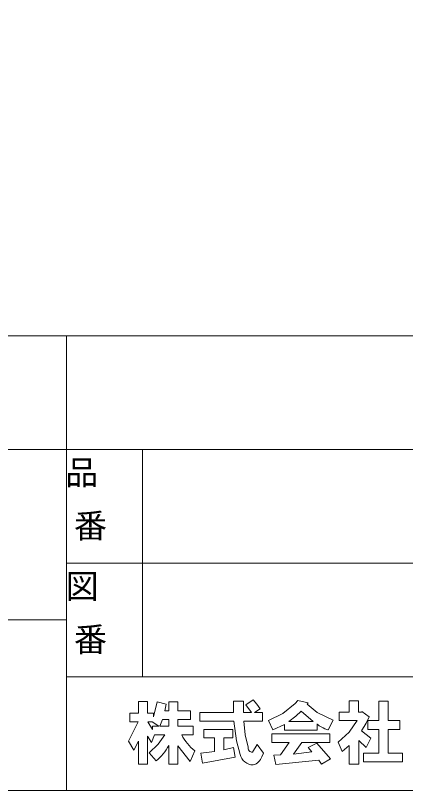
# Model space of a CAD drawing. Units: millimetres, scale not verified. Extents: x -203 to 203, y -143 to 143.
# Drawn here: x 141.31 to 161.87, y -138 to -97.09 of the extents above; entities that cross this region are included whole.
import ezdxf
from ezdxf.enums import TextEntityAlignment as Align

# ---------------------------------------------------------------- set-up
doc = ezdxf.new("R2010")
doc.units = ezdxf.units.MM
doc.header["$LTSCALE"] = 0.5
for name, color, linetype, lineweight in [('0-7_図面_FORMAT$01_WAKU$OUT_LINE', 6, 'Continuous', 18), ('0-8_図面_FORMAT$03_TEXT', 7, 'Continuous', 18), ('0-9_図面_FORMAT$01_WAKU$SUB_LINE', 7, 'Continuous', 18), ('0-A_図面_FORMAT$02_LOGO$01_MZ_LO', 7, 'Continuous', 18)]:
    doc.layers.add(name, color=color, linetype=linetype, lineweight=lineweight)
doc.styles.add('ＭＳ ゴシック', font='')
doc.styles.get('ＭＳ ゴシック').set_extended_font_data('MS Gothic')

# ---------------------------------------------------------------- blocks, each defined once
blk = doc.blocks.new('_X58')
at = {"layer": '0-8_図面_FORMAT$03_TEXT', "style": 'ＭＳ ゴシック'}
for s, p in [('品', (3927.845, 1695.516)), ('番', (3928.765, 1689.893))]:
    blk.add_text(s, height=2.566, dxfattribs=at).set_placement(p, align=Align.BOTTOM_LEFT)
blk = doc.blocks.new('_X59')
at = {"layer": '0-8_図面_FORMAT$03_TEXT', "style": 'ＭＳ ゴシック'}
for s, p in [('図', (3927.897, 1683.516)), ('番', (3928.765, 1677.893))]:
    blk.add_text(s, height=2.566, dxfattribs=at).set_placement(p, align=Align.BOTTOM_LEFT)

msp = doc.modelspace()

# ---------------------------------------------------------------- linework, layer by layer
at = {"layer": '0-7_図面_FORMAT$01_WAKU$OUT_LINE'}
for p, q in [((198, -114), (-198, -114)), ((198, -120), (-78, -120))]:
    msp.add_line(p, q, dxfattribs=at)
msp.add_lwpolyline([(-198, -138), (198, -138), (198, 138), (-198, 138)], close=True, dxfattribs=at)
at = {"layer": '0-9_図面_FORMAT$01_WAKU$SUB_LINE'}
for p, q in [((144, -114), (144, -138)), ((148, -132), (148, -120)), ((144, -126), (198, -126)), ((12, -129), (144, -129)), ((144, -132), (198, -132))]:
    msp.add_line(p, q, dxfattribs=at)
at = {"layer": '0-A_図面_FORMAT$02_LOGO$01_MZ_LO'}
for p, q in [((148.5778, -134.1112), (148.7787, -133.3218)), ((148.7787, -133.3218), (149.2524, -133.451)), ((153.4438, -133.4797), (153.8313, -133.2213)), ((153.8313, -133.2213), (154.0323, -133.4366)), ((149.2524, -133.451), (149.1806, -133.7955)), ((153.7452, -133.8816), (153.4438, -133.4797)), ((154.0323, -133.4366), (154.2045, -133.695)), ((155.4103, -133.939), (156.0562, -133.4079)), ((156.6878, -133.4366), (157.2045, -133.8816)), ((148.5778, -133.9246), (148.5778, -134.1112)), ((154.6495, -134.2978), (155.4103, -133.939)), ((156.0849, -134.0825), (155.7261, -134.3553)), ((156.372, -133.8098), (156.0849, -134.0825)), ((157.0036, -134.3553), (156.372, -133.8098)), ((157.2045, -133.8816), (158.0514, -134.2835)), ((159.9605, -134.1112), (159.8026, -134.4414)), ((147.2715, -135.3888), (147.7739, -134.3696)), ((152.9557, -135.3744), (152.8122, -134.3409)), ((153.3433, -134.3409), (153.4151, -135.0586)), ((154.8792, -134.8002), (154.6495, -134.2978)), ((155.4964, -134.5132), (154.8792, -134.8002)), ((155.7261, -134.3553), (157.0036, -134.3553)), ((158.0514, -134.2835), (157.7931, -134.8002)), ((158.8983, -134.9294), (159.3289, -134.3122)), ((159.8026, -134.4414), (159.5443, -134.8433)), ((157.6238, -134.742), (157.5294, -134.6991)), ((157.7787, -134.7961), (157.7309, -134.7819)), ((158.3242, -135.4462), (158.8983, -134.9294)), ((159.5443, -134.8433), (160.0467, -135.2309)), ((147.5443, -135.8624), (147.2715, -135.3888)), ((147.7883, -135.3888), (147.5443, -135.8624)), ((148.8361, -135.561), (149.1806, -135.0586)), ((153.1567, -136.0921), (152.9557, -135.3744)), ((153.4151, -135.0586), (153.573, -135.7189)), ((159.8026, -135.7333), (159.4151, -135.36)), ((160.0467, -135.2309), (159.8026, -135.7333)), ((148.3624, -136.006), (148.8361, -135.561)), ((150.5156, -136.4653), (149.8696, -135.6471)), ((153.8026, -135.9773), (154.0467, -135.5754)), ((157.1902, -135.5036), (157.9079, -136.3361)), ((158.5395, -135.9486), (158.3242, -135.4462)), ((158.8983, -135.6184), (158.5395, -135.9486)), ((148.7213, -136.4366), (148.3624, -136.006)), ((150.7596, -135.9055), (150.5156, -136.4653)), ((152.884, -136.2356), (151.1758, -136.5658)), ((157.305, -136.3935), (155.0371, -136.6232)), ((157.4486, -136.6089), (157.305, -136.3935)), ((157.9079, -136.3361), (157.4486, -136.6089))]:
    msp.add_line(p, q, dxfattribs=at)
for points in [[(147.7739, -134.3696), (147.3289, -134.3696), (147.3289, -133.9246), (147.7883, -133.9246), (147.7883, -133.3074), (148.2763, -133.3074), (148.2763, -133.9246), (148.5778, -133.9246)], [(149.1806, -133.7955), (149.3959, -133.7955), (149.3959, -133.3218), (149.8696, -133.3218), (149.8696, -133.7955), (150.5299, -133.7955), (150.5299, -134.2548), (149.8696, -134.2548), (149.8696, -134.5993), (150.6734, -134.5993), (150.6734, -135.0586), (150.0706, -135.0586)], [(152.8122, -134.3409), (151.0323, -134.3409), (151.0323, -133.8816), (152.7978, -133.8816), (152.7978, -133.2787), (153.3289, -133.2787), (153.3289, -133.8816), (153.7452, -133.8816)], [(156.0562, -133.4079), (156.1854, -133.25), (156.7452, -133.3648), (156.6878, -133.4366)], [(159.3289, -134.3122), (158.3816, -134.3122), (158.3816, -133.8672), (158.8983, -133.8672), (158.8983, -133.2644), (159.3864, -133.2644), (159.3864, -133.8672), (159.5586, -133.8672), (159.573, -133.8385), (159.9605, -134.1112)], [(154.2045, -133.695), (153.9175, -133.8816), (154.3337, -133.8816), (154.3337, -134.3409), (153.3433, -134.3409)], [(157.2045, -134.4844), (157.2045, -134.8146), (155.4964, -134.8146), (155.4964, -134.5132)], [(157.2589, -134.5297), (157.2179, -134.4956), (157.2179, -134.4956)], [(151.1758, -136.5658), (151.0754, -136.0347), (151.7931, -135.9486), (151.7931, -135.2165), (151.2333, -135.2165), (151.2333, -134.7715), (152.7691, -134.7715), (152.7691, -135.2165), (152.2955, -135.2165)], [(149.1806, -135.0586), (148.6352, -135.0586), (148.4773, -135.4749), (148.2763, -135.1304), (148.2763, -136.6089), (147.7883, -136.6089), (147.7883, -135.3888)], [(152.2955, -135.2165), (152.2955, -135.8481), (152.7978, -135.7333), (152.884, -136.2356)], [(155.0371, -136.6232), (154.9366, -136.1352), (155.2811, -136.1208), (155.7404, -135.4749), (154.8218, -135.4749), (154.8218, -135.0156), (157.8792, -135.0156), (157.8792, -135.4749), (156.4007, -135.4749), (155.9701, -136.0778), (156.9318, -135.9629), (156.7452, -135.7333), (157.1902, -135.5036)], [(159.4151, -135.36), (159.4151, -136.6089), (158.8983, -136.6089), (158.8983, -135.6184)], [(149.8696, -135.6471), (149.8696, -136.6089), (149.3959, -136.6089), (149.3959, -135.6184)], [(154.0467, -135.5754), (154.3768, -136.0347), (154.2907, -136.2213)]]:
    msp.add_lwpolyline(points, dxfattribs=at)
for points in [[(159.6591, -136.0347), (160.4629, -136.0347), (160.4629, -134.7715), (159.8888, -134.7715), (159.8888, -134.2978), (160.4629, -134.2978), (160.4629, -133.2787), (160.9653, -133.2787), (160.9653, -134.2978), (161.5682, -134.2978), (161.5682, -134.7715), (160.9653, -134.7715), (160.9653, -136.0347), (161.7117, -136.0347), (161.7117, -136.494), (159.6591, -136.494)], [(148.5347, -134.7715), (148.5347, -134.5993), (148.8648, -134.5993), (148.506, -134.3696), (148.2907, -134.3696)], [(148.9222, -134.5993), (149.3959, -134.5993), (149.3959, -134.2548), (149.0514, -134.2548)]]:
    msp.add_lwpolyline(points, close=True, dxfattribs=at)
for centre, radius, start, end in [((158.4077, -133.0625), 1.8626, 229.76364, 230.29804), ((158.0256, -133.6062), 1.2003, 230.29804, 245.57756), ((157.9651, -133.9903), 0.8256, 245.57756, 253.51907), ((158.233, -133.2603), 1.6016, 253.51907, 254.0546), ((152.3644, -133.8962), 2.5716, 206.87476, 231.38604), ((147.0314, -134.356), 2.6804, 309.08318, 331.90147), ((153.8013, -135.7472), 0.2301, 172.93048, 270.3366), ((153.8443, -135.9498), 0.7021, 191.69506, 270.11722), ((153.6475, -136.0019), 0.6795, 286.95592, 341.1657)]:
    msp.add_arc(centre, radius, start, end, dxfattribs=at)

# ---------------------------------------------------------------- block references
at = {"layer": '0-8_図面_FORMAT$03_TEXT', "xscale": 0.5, "yscale": 0.5}
for name in ['_X58', '_X59']:
    msp.add_blockref(name, (-1820, -970), dxfattribs=at)

doc.saveas('drawing.dxf')
